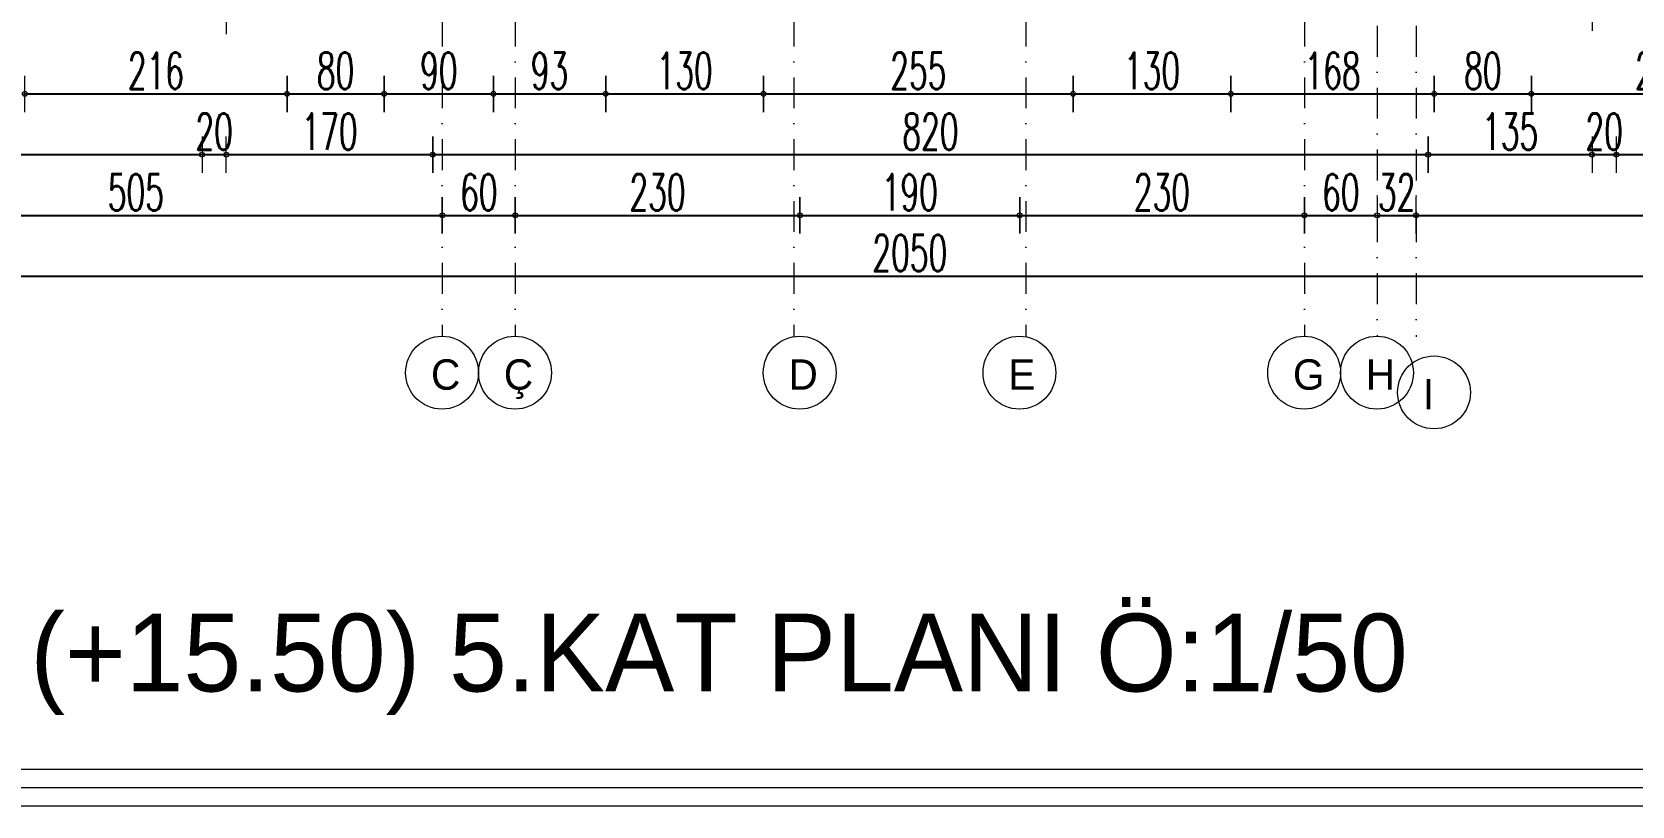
# Model space of a CAD drawing. Header units: millimetres. Extents: x -16104 to 67872, y -88009 to 12107.
# Drawn here: x 25704 to 27022, y -8330 to -7693 of the extents above; entities that cross this region are included whole.
import ezdxf

# ---------------------------------------------------------------- set-up
doc = ezdxf.new("R2010")
doc.units = ezdxf.units.MM
doc.linetypes.add('ACAD_ISO07W100', pattern=[3, 0, -3])
doc.linetypes.add('DASHDOTX2', pattern=[50.8, 25.4, -12.7, 0, -12.7])
doc.layers.get('0').update_dxf_attribs({"color": 241})
for name, color, linetype, lineweight in [('AKS', 1, 'ACAD_ISO07W100', 5), ('akslar', 144, 'Continuous', 20), ('c05', 32, 'Continuous', 13), ('OLCU', 54, 'Continuous', 13), ('YAZI', 22, 'Continuous', 18)]:
    doc.layers.add(name, color=color, linetype=linetype, lineweight=lineweight)
doc.styles.add('DIM', font='Txttw.shx', dxfattribs={"width": 0.6})
doc.styles.add('ÖLÇÜ-50', font='comic.ttf', dxfattribs={"height": 12.5})
doc.dimstyles.new('50', dxfattribs={"dimscale": 0, "dimtxt": 30, "dimasz": 1, "dimexe": 0, "dimexo": 2, "dimgap": 4, "dimtad": 1, "dimdec": 0, "dimzin": 0, "dimdsep": 46, "dimtxsty": 'DIM', "dimblk1": 'DOT', "dimblk2": 'DOT', "dimsah": 1, "dimcen": 1.5, "dimdle": 3, "dimse1": 1, "dimse2": 1, "dimclrd": 256, "dimclre": 9, "dimclrt": 256, "dimadec": 0, "dimazin": 0, "dimtfac": 0.24, "dimtdec": 0, "dimtix": 1, "dimtmove": 2, "dimatfit": 3, "dimldrblk": 'DOT', "dimfxl": 0, "dimtolj": 1, "dimtzin": 15, "dimarcsym": 0})

# ---------------------------------------------------------------- blocks, each defined once
blk = doc.blocks.new('DOT')
for p, q in [((0, 15), (0, -15)), ((-2, 0), (0, 0)), ((2, 0), (0, 0))]:
    blk.add_line(p, q)
blk.add_circle((0, 0), 2)
blk = doc.blocks.new('*D7375')
at = {"layer": 'Defpoints', "color": 0, "transparency": 16777216}
for p in [(25698.4, -7694.1), (25914.4, -7694.1), (25914.4, -7744.1)]:
    blk.add_point(p, dxfattribs=at)
at = {"layer": 'OLCU', "lineweight": -2, "transparency": 16777216}
blk.add_line((25699.4, -7744.1), (25913.4, -7744.1), dxfattribs=at)
at = {"layer": 'OLCU', "lineweight": -2, "transparency": 16777216, "rotation": 180}
blk.add_blockref('DOT', (25698.4, -7744.1), dxfattribs=at)
at = {"layer": 'OLCU', "lineweight": -2, "transparency": 16777216}
blk.add_blockref('DOT', (25914.4, -7744.1), dxfattribs=at)
at = {"layer": 'OLCU', "transparency": 16777216, "insert": (25806.4, -7725.1), "char_height": 30, "attachment_point": 5, "style": 'DIM'}
blk.add_mtext('\\A1;216', dxfattribs=at)
blk = doc.blocks.new('*D7376')
at = {"layer": 'Defpoints', "color": 0, "transparency": 16777216}
for p in [(25914.4, -7694.1), (25994.4, -7694.1), (25994.4, -7744.1)]:
    blk.add_point(p, dxfattribs=at)
at = {"layer": 'OLCU', "lineweight": -2, "transparency": 16777216}
blk.add_line((25915.4, -7744.1), (25993.4, -7744.1), dxfattribs=at)
at = {"layer": 'OLCU', "lineweight": -2, "transparency": 16777216, "rotation": 180}
blk.add_blockref('DOT', (25914.4, -7744.1), dxfattribs=at)
at = {"layer": 'OLCU', "lineweight": -2, "transparency": 16777216}
blk.add_blockref('DOT', (25994.4, -7744.1), dxfattribs=at)
at = {"layer": 'OLCU', "transparency": 16777216, "insert": (25954.4, -7725.1), "char_height": 30, "attachment_point": 5, "style": 'DIM'}
blk.add_mtext('\\A1;80', dxfattribs=at)
blk = doc.blocks.new('*D7377')
at = {"layer": 'Defpoints', "color": 0, "transparency": 16777216}
for p in [(26084.4, -7694.1), (26176.9, -7694.1), (26176.9, -7744.1)]:
    blk.add_point(p, dxfattribs=at)
at = {"layer": 'OLCU', "lineweight": -2, "transparency": 16777216}
blk.add_line((26085.4, -7744.1), (26175.9, -7744.1), dxfattribs=at)
at = {"layer": 'OLCU', "lineweight": -2, "transparency": 16777216, "rotation": 180}
blk.add_blockref('DOT', (26084.4, -7744.1), dxfattribs=at)
at = {"layer": 'OLCU', "lineweight": -2, "transparency": 16777216}
blk.add_blockref('DOT', (26176.9, -7744.1), dxfattribs=at)
at = {"layer": 'OLCU', "transparency": 16777216, "insert": (26130.6, -7725.1), "char_height": 30, "attachment_point": 5, "style": 'DIM'}
blk.add_mtext('\\A1;93', dxfattribs=at)
blk = doc.blocks.new('*D7378')
at = {"layer": 'Defpoints', "color": 0, "transparency": 16777216}
for p in [(26176.9, -7694.1), (26306.9, -7694.1), (26306.9, -7744.1)]:
    blk.add_point(p, dxfattribs=at)
at = {"layer": 'OLCU', "lineweight": -2, "transparency": 16777216}
blk.add_line((26177.9, -7744.1), (26305.9, -7744.1), dxfattribs=at)
at = {"layer": 'OLCU', "lineweight": -2, "transparency": 16777216, "rotation": 180}
blk.add_blockref('DOT', (26176.9, -7744.1), dxfattribs=at)
at = {"layer": 'OLCU', "lineweight": -2, "transparency": 16777216}
blk.add_blockref('DOT', (26306.9, -7744.1), dxfattribs=at)
at = {"layer": 'OLCU', "transparency": 16777216, "insert": (26241.9, -7725.1), "char_height": 30, "attachment_point": 5, "style": 'DIM'}
blk.add_mtext('\\A1;130', dxfattribs=at)
blk = doc.blocks.new('*D7379')
at = {"layer": 'Defpoints', "color": 0, "transparency": 16777216}
for p in [(26306.9, -7694.1), (26561.9, -7694.1), (26561.9, -7744.1)]:
    blk.add_point(p, dxfattribs=at)
at = {"layer": 'OLCU', "lineweight": -2, "transparency": 16777216}
blk.add_line((26307.9, -7744.1), (26560.9, -7744.1), dxfattribs=at)
at = {"layer": 'OLCU', "lineweight": -2, "transparency": 16777216, "rotation": 180}
blk.add_blockref('DOT', (26306.9, -7744.1), dxfattribs=at)
at = {"layer": 'OLCU', "lineweight": -2, "transparency": 16777216}
blk.add_blockref('DOT', (26561.9, -7744.1), dxfattribs=at)
at = {"layer": 'OLCU', "transparency": 16777216, "insert": (26434.4, -7725.1), "char_height": 30, "attachment_point": 5, "style": 'DIM'}
blk.add_mtext('\\A1;255', dxfattribs=at)
blk = doc.blocks.new('*D7380')
at = {"layer": 'Defpoints', "color": 0, "transparency": 16777216}
for p in [(26561.9, -7694.1), (26691.9, -7694.1), (26691.9, -7744.1)]:
    blk.add_point(p, dxfattribs=at)
at = {"layer": 'OLCU', "lineweight": -2, "transparency": 16777216}
blk.add_line((26562.9, -7744.1), (26690.9, -7744.1), dxfattribs=at)
at = {"layer": 'OLCU', "lineweight": -2, "transparency": 16777216, "rotation": 180}
blk.add_blockref('DOT', (26561.9, -7744.1), dxfattribs=at)
at = {"layer": 'OLCU', "lineweight": -2, "transparency": 16777216}
blk.add_blockref('DOT', (26691.9, -7744.1), dxfattribs=at)
at = {"layer": 'OLCU', "transparency": 16777216, "insert": (26626.9, -7725.1), "char_height": 30, "attachment_point": 5, "style": 'DIM'}
blk.add_mtext('\\A1;130', dxfattribs=at)
blk = doc.blocks.new('*D7381')
at = {"layer": 'Defpoints', "color": 0, "transparency": 16777216}
for p in [(26691.9, -7694.1), (26859.4, -7694.1), (26859.4, -7744.1)]:
    blk.add_point(p, dxfattribs=at)
at = {"layer": 'OLCU', "lineweight": -2, "transparency": 16777216}
blk.add_line((26692.9, -7744.1), (26858.4, -7744.1), dxfattribs=at)
at = {"layer": 'OLCU', "lineweight": -2, "transparency": 16777216, "rotation": 180}
blk.add_blockref('DOT', (26691.9, -7744.1), dxfattribs=at)
at = {"layer": 'OLCU', "lineweight": -2, "transparency": 16777216}
blk.add_blockref('DOT', (26859.4, -7744.1), dxfattribs=at)
at = {"layer": 'OLCU', "transparency": 16777216, "insert": (26775.6, -7725.1), "char_height": 30, "attachment_point": 5, "style": 'DIM'}
blk.add_mtext('\\A1;168', dxfattribs=at)
blk = doc.blocks.new('*D7382')
at = {"layer": 'Defpoints', "color": 0, "transparency": 16777216}
for p in [(26859.4, -7694.1), (26939.4, -7694.1), (26939.4, -7744.1)]:
    blk.add_point(p, dxfattribs=at)
at = {"layer": 'OLCU', "lineweight": -2, "transparency": 16777216}
blk.add_line((26860.4, -7744.1), (26938.4, -7744.1), dxfattribs=at)
at = {"layer": 'OLCU', "lineweight": -2, "transparency": 16777216, "rotation": 180}
blk.add_blockref('DOT', (26859.4, -7744.1), dxfattribs=at)
at = {"layer": 'OLCU', "lineweight": -2, "transparency": 16777216}
blk.add_blockref('DOT', (26939.4, -7744.1), dxfattribs=at)
at = {"layer": 'OLCU', "transparency": 16777216, "insert": (26899.4, -7725.1), "char_height": 30, "attachment_point": 5, "style": 'DIM'}
blk.add_mtext('\\A1;80', dxfattribs=at)
blk = doc.blocks.new('*D7383')
at = {"layer": 'Defpoints', "color": 0, "transparency": 16777216}
for p in [(26939.4, -7694.1), (27156.4, -7694.1), (27156.4, -7744.1)]:
    blk.add_point(p, dxfattribs=at)
at = {"layer": 'OLCU', "lineweight": -2, "transparency": 16777216}
blk.add_line((26940.4, -7744.1), (27155.4, -7744.1), dxfattribs=at)
at = {"layer": 'OLCU', "lineweight": -2, "transparency": 16777216, "rotation": 180}
blk.add_blockref('DOT', (26939.4, -7744.1), dxfattribs=at)
at = {"layer": 'OLCU', "lineweight": -2, "transparency": 16777216}
blk.add_blockref('DOT', (27156.4, -7744.1), dxfattribs=at)
at = {"layer": 'OLCU', "transparency": 16777216, "insert": (27047.9, -7725.1), "char_height": 30, "attachment_point": 5, "style": 'DIM'}
blk.add_mtext('\\A1;217', dxfattribs=at)
blk = doc.blocks.new('*D7386')
at = {"layer": 'Defpoints', "color": 0, "transparency": 16777216}
for p in [(25402.4, -7759.1), (25844.4, -7759.1), (25844.4, -7794.1)]:
    blk.add_point(p, dxfattribs=at)
at = {"layer": 'OLCU', "lineweight": -2, "transparency": 16777216}
blk.add_line((25403.4, -7794.1), (25843.4, -7794.1), dxfattribs=at)
at = {"layer": 'OLCU', "lineweight": -2, "transparency": 16777216, "rotation": 180}
blk.add_blockref('DOT', (25402.4, -7794.1), dxfattribs=at)
at = {"layer": 'OLCU', "lineweight": -2, "transparency": 16777216}
blk.add_blockref('DOT', (25844.4, -7794.1), dxfattribs=at)
at = {"layer": 'OLCU', "transparency": 16777216, "insert": (25623.4, -7775.1), "char_height": 30, "attachment_point": 5, "style": 'DIM'}
blk.add_mtext('\\A1;442', dxfattribs=at)
blk = doc.blocks.new('*D7387')
at = {"layer": 'Defpoints', "color": 0, "transparency": 16777216}
for p in [(26034.4, -7759.1), (26854.4, -7759.1), (26854.4, -7794.1)]:
    blk.add_point(p, dxfattribs=at)
at = {"layer": 'OLCU', "lineweight": -2, "transparency": 16777216}
blk.add_line((26035.4, -7794.1), (26853.4, -7794.1), dxfattribs=at)
at = {"layer": 'OLCU', "lineweight": -2, "transparency": 16777216, "rotation": 180}
blk.add_blockref('DOT', (26034.4, -7794.1), dxfattribs=at)
at = {"layer": 'OLCU', "lineweight": -2, "transparency": 16777216}
blk.add_blockref('DOT', (26854.4, -7794.1), dxfattribs=at)
at = {"layer": 'OLCU', "transparency": 16777216, "insert": (26444.4, -7775.1), "char_height": 30, "attachment_point": 5, "style": 'DIM'}
blk.add_mtext('\\A1;820', dxfattribs=at)
blk = doc.blocks.new('*D7388')
at = {"layer": 'Defpoints', "color": 0, "transparency": 16777216}
for p in [(26854.4, -7759.1), (26989.4, -7759.1), (26989.4, -7794.1)]:
    blk.add_point(p, dxfattribs=at)
at = {"layer": 'OLCU', "lineweight": -2, "transparency": 16777216}
blk.add_line((26855.4, -7794.1), (26988.4, -7794.1), dxfattribs=at)
at = {"layer": 'OLCU', "lineweight": -2, "transparency": 16777216, "rotation": 180}
blk.add_blockref('DOT', (26854.4, -7794.1), dxfattribs=at)
at = {"layer": 'OLCU', "lineweight": -2, "transparency": 16777216}
blk.add_blockref('DOT', (26989.4, -7794.1), dxfattribs=at)
at = {"layer": 'OLCU', "transparency": 16777216, "insert": (26921.9, -7775.1), "char_height": 30, "attachment_point": 5, "style": 'DIM'}
blk.add_mtext('\\A1;135', dxfattribs=at)
blk = doc.blocks.new('*D7390')
at = {"layer": 'Defpoints', "color": 0, "transparency": 16777216}
for p in [(26102.4, -7844.1), (26336.9, -7844.1), (26336.9, -7844.1)]:
    blk.add_point(p, dxfattribs=at)
at = {"layer": 'OLCU', "lineweight": -2, "transparency": 16777216}
blk.add_line((26103.4, -7844.1), (26335.9, -7844.1), dxfattribs=at)
at = {"layer": 'OLCU', "lineweight": -2, "transparency": 16777216, "rotation": 180}
blk.add_blockref('DOT', (26102.4, -7844.1), dxfattribs=at)
at = {"layer": 'OLCU', "lineweight": -2, "transparency": 16777216}
blk.add_blockref('DOT', (26336.9, -7844.1), dxfattribs=at)
at = {"layer": 'OLCU', "transparency": 16777216, "insert": (26219.6, -7825.1), "char_height": 30, "attachment_point": 5, "style": 'DIM'}
blk.add_mtext('\\A1;230', dxfattribs=at)
blk = doc.blocks.new('*D7393')
at = {"layer": 'Defpoints', "color": 0, "transparency": 16777216}
for p in [(25402.4, -7859.1), (27452.4, -7859.1), (27452.4, -7894.1)]:
    blk.add_point(p, dxfattribs=at)
at = {"layer": 'OLCU', "lineweight": -2, "transparency": 16777216}
blk.add_line((25403.4, -7894.1), (27451.4, -7894.1), dxfattribs=at)
at = {"layer": 'OLCU', "lineweight": -2, "transparency": 16777216, "rotation": 180}
blk.add_blockref('DOT', (25402.4, -7894.1), dxfattribs=at)
at = {"layer": 'OLCU', "lineweight": -2, "transparency": 16777216}
blk.add_blockref('DOT', (27452.4, -7894.1), dxfattribs=at)
at = {"layer": 'OLCU', "transparency": 16777216, "insert": (26427.4, -7875.1), "char_height": 30, "attachment_point": 5, "style": 'DIM'}
blk.add_mtext('\\A1;2050', dxfattribs=at)
blk = doc.blocks.new('*D7449')
at = {"layer": 'Defpoints', "color": 0, "transparency": 16777216}
for p in [(25864.4, -7794.1), (26034.4, -7794.1), (26034.4, -7794.1)]:
    blk.add_point(p, dxfattribs=at)
at = {"layer": 'OLCU', "lineweight": -2, "transparency": 16777216}
blk.add_line((25865.4, -7794.1), (26033.4, -7794.1), dxfattribs=at)
at = {"layer": 'OLCU', "lineweight": -2, "transparency": 16777216, "rotation": 180}
blk.add_blockref('DOT', (25864.4, -7794.1), dxfattribs=at)
at = {"layer": 'OLCU', "lineweight": -2, "transparency": 16777216}
blk.add_blockref('DOT', (26034.4, -7794.1), dxfattribs=at)
at = {"layer": 'OLCU', "transparency": 16777216, "insert": (25949.4, -7775.1), "char_height": 30, "attachment_point": 5, "style": 'DIM'}
blk.add_mtext('\\A1;170', dxfattribs=at)
blk = doc.blocks.new('*D7452')
at = {"layer": 'Defpoints', "color": 0, "transparency": 16777216}
for p in [(27009.4, -7794.1), (27452.4, -7794.1), (27452.4, -7794.1)]:
    blk.add_point(p, dxfattribs=at)
at = {"layer": 'OLCU', "lineweight": -2, "transparency": 16777216}
blk.add_line((27010.4, -7794.1), (27451.4, -7794.1), dxfattribs=at)
at = {"layer": 'OLCU', "lineweight": -2, "transparency": 16777216, "rotation": 180}
blk.add_blockref('DOT', (27009.4, -7794.1), dxfattribs=at)
at = {"layer": 'OLCU', "lineweight": -2, "transparency": 16777216}
blk.add_blockref('DOT', (27452.4, -7794.1), dxfattribs=at)
at = {"layer": 'OLCU', "transparency": 16777216, "insert": (27230.9, -7775.1), "char_height": 30, "attachment_point": 5, "style": 'DIM'}
blk.add_mtext('\\A1;443', dxfattribs=at)
blk = doc.blocks.new('*D7478')
at = {"layer": 'Defpoints', "color": 0, "transparency": 16777216}
for p in [(25844.4, -7744.1), (25864.4, -7744.1), (25864.4, -7794.1)]:
    blk.add_point(p, dxfattribs=at)
at = {"layer": 'OLCU', "lineweight": -2, "transparency": 16777216}
for p, q in [((25843.4, -7794.1), (25842.4, -7794.1)), ((25844.4, -7794.1), (25864.4, -7794.1)), ((25865.4, -7794.1), (25866.4, -7794.1))]:
    blk.add_line(p, q, dxfattribs=at)
blk.add_blockref('DOT', (25844.4, -7794.1), dxfattribs=at)
at = {"layer": 'OLCU', "lineweight": -2, "transparency": 16777216, "rotation": 180}
blk.add_blockref('DOT', (25864.4, -7794.1), dxfattribs=at)
at = {"layer": 'OLCU', "transparency": 16777216, "insert": (25854.4, -7775.1), "char_height": 30, "attachment_point": 5, "style": 'DIM'}
blk.add_mtext('\\A1;20', dxfattribs=at)
blk = doc.blocks.new('*D7479')
at = {"layer": 'Defpoints', "color": 0, "transparency": 16777216}
for p in [(26989.4, -7794.1), (27009.4, -7794.1), (27009.4, -7794.1)]:
    blk.add_point(p, dxfattribs=at)
at = {"layer": 'OLCU', "lineweight": -2, "transparency": 16777216}
for p, q in [((26988.4, -7794.1), (26987.4, -7794.1)), ((26989.4, -7794.1), (27009.4, -7794.1)), ((27010.4, -7794.1), (27011.4, -7794.1))]:
    blk.add_line(p, q, dxfattribs=at)
blk.add_blockref('DOT', (26989.4, -7794.1), dxfattribs=at)
at = {"layer": 'OLCU', "lineweight": -2, "transparency": 16777216, "rotation": 180}
blk.add_blockref('DOT', (27009.4, -7794.1), dxfattribs=at)
at = {"layer": 'OLCU', "transparency": 16777216, "insert": (26999.4, -7775.1), "char_height": 30, "attachment_point": 5, "style": 'DIM'}
blk.add_mtext('\\A1;20', dxfattribs=at)
blk = doc.blocks.new('*D7491')
at = {"layer": 'Defpoints', "color": 0, "transparency": 16777216}
for p in [(25537.4, -7844.1), (26042.3, -7844.1), (26042.3, -7844.1)]:
    blk.add_point(p, dxfattribs=at)
at = {"layer": 'OLCU', "lineweight": -2, "transparency": 16777216}
blk.add_line((25538.4, -7844.1), (26041.3, -7844.1), dxfattribs=at)
at = {"layer": 'OLCU', "lineweight": -2, "transparency": 16777216, "rotation": 180}
blk.add_blockref('DOT', (25537.4, -7844.1), dxfattribs=at)
at = {"layer": 'OLCU', "lineweight": -2, "transparency": 16777216}
blk.add_blockref('DOT', (26042.3, -7844.1), dxfattribs=at)
at = {"layer": 'OLCU', "transparency": 16777216, "insert": (25789.9, -7825.1), "char_height": 30, "attachment_point": 5, "style": 'DIM'}
blk.add_mtext('\\A1;505', dxfattribs=at)
blk = doc.blocks.new('*D7492')
at = {"layer": 'Defpoints', "color": 0, "transparency": 16777216}
for p in [(26042.3, -7844.1), (26102.4, -7844.1), (26102.4, -7844.1)]:
    blk.add_point(p, dxfattribs=at)
at = {"layer": 'OLCU', "lineweight": -2, "transparency": 16777216}
blk.add_line((26043.3, -7844.1), (26101.4, -7844.1), dxfattribs=at)
at = {"layer": 'OLCU', "lineweight": -2, "transparency": 16777216, "rotation": 180}
blk.add_blockref('DOT', (26042.3, -7844.1), dxfattribs=at)
at = {"layer": 'OLCU', "lineweight": -2, "transparency": 16777216}
blk.add_blockref('DOT', (26102.4, -7844.1), dxfattribs=at)
at = {"layer": 'OLCU', "transparency": 16777216, "insert": (26072.4, -7825.1), "char_height": 30, "attachment_point": 5, "style": 'DIM'}
blk.add_mtext('\\A1;60', dxfattribs=at)
blk = doc.blocks.new('*D7493')
at = {"layer": 'Defpoints', "color": 0, "transparency": 16777216}
for p in [(26336.9, -7844.1), (26517.9, -7844.1), (26517.9, -7844.1)]:
    blk.add_point(p, dxfattribs=at)
at = {"layer": 'OLCU', "lineweight": -2, "transparency": 16777216}
blk.add_line((26337.9, -7844.1), (26516.9, -7844.1), dxfattribs=at)
at = {"layer": 'OLCU', "lineweight": -2, "transparency": 16777216, "rotation": 180}
blk.add_blockref('DOT', (26336.9, -7844.1), dxfattribs=at)
at = {"layer": 'OLCU', "lineweight": -2, "transparency": 16777216}
blk.add_blockref('DOT', (26517.9, -7844.1), dxfattribs=at)
at = {"layer": 'OLCU', "transparency": 16777216, "insert": (26427.4, -7825.1), "char_height": 30, "attachment_point": 5, "style": 'DIM'}
blk.add_mtext('\\A1;190', dxfattribs=at)
blk = doc.blocks.new('*D7494')
at = {"layer": 'Defpoints', "color": 0, "transparency": 16777216}
for p in [(26517.9, -7844.1), (26752.4, -7844.1), (26752.4, -7844.1)]:
    blk.add_point(p, dxfattribs=at)
at = {"layer": 'OLCU', "lineweight": -2, "transparency": 16777216}
blk.add_line((26518.9, -7844.1), (26751.4, -7844.1), dxfattribs=at)
at = {"layer": 'OLCU', "lineweight": -2, "transparency": 16777216, "rotation": 180}
blk.add_blockref('DOT', (26517.9, -7844.1), dxfattribs=at)
at = {"layer": 'OLCU', "lineweight": -2, "transparency": 16777216}
blk.add_blockref('DOT', (26752.4, -7844.1), dxfattribs=at)
at = {"layer": 'OLCU', "transparency": 16777216, "insert": (26635.1, -7825.1), "char_height": 30, "attachment_point": 5, "style": 'DIM'}
blk.add_mtext('\\A1;230', dxfattribs=at)
blk = doc.blocks.new('*D7495')
at = {"layer": 'Defpoints', "color": 0, "transparency": 16777216}
for p in [(26752.4, -7844.1), (26812.4, -7844.1), (26812.4, -7844.1)]:
    blk.add_point(p, dxfattribs=at)
at = {"layer": 'OLCU', "lineweight": -2, "transparency": 16777216}
blk.add_line((26753.4, -7844.1), (26811.4, -7844.1), dxfattribs=at)
at = {"layer": 'OLCU', "lineweight": -2, "transparency": 16777216, "rotation": 180}
blk.add_blockref('DOT', (26752.4, -7844.1), dxfattribs=at)
at = {"layer": 'OLCU', "lineweight": -2, "transparency": 16777216}
blk.add_blockref('DOT', (26812.4, -7844.1), dxfattribs=at)
at = {"layer": 'OLCU', "transparency": 16777216, "insert": (26782.4, -7825.1), "char_height": 30, "attachment_point": 5, "style": 'DIM'}
blk.add_mtext('\\A1;60', dxfattribs=at)
blk = doc.blocks.new('*D7496')
at = {"layer": 'Defpoints', "color": 0, "transparency": 16777216}
for p in [(26812.4, -7844.1), (26844.4, -7844.1), (26844.4, -7844.1)]:
    blk.add_point(p, dxfattribs=at)
at = {"layer": 'OLCU', "lineweight": -2, "transparency": 16777216}
for p, q in [((26811.4, -7844.1), (26810.4, -7844.1)), ((26812.4, -7844.1), (26844.4, -7844.1)), ((26845.4, -7844.1), (26846.4, -7844.1))]:
    blk.add_line(p, q, dxfattribs=at)
blk.add_blockref('DOT', (26812.4, -7844.1), dxfattribs=at)
at = {"layer": 'OLCU', "lineweight": -2, "transparency": 16777216, "rotation": 180}
blk.add_blockref('DOT', (26844.4, -7844.1), dxfattribs=at)
at = {"layer": 'OLCU', "transparency": 16777216, "insert": (26828.4, -7825.1), "char_height": 30, "attachment_point": 5, "style": 'DIM'}
blk.add_mtext('\\A1;32', dxfattribs=at)
blk = doc.blocks.new('*D7497')
at = {"layer": 'Defpoints', "color": 0, "transparency": 16777216}
for p in [(26844.4, -7844.1), (27282.4, -7844.1), (27282.4, -7844.1)]:
    blk.add_point(p, dxfattribs=at)
at = {"layer": 'OLCU', "lineweight": -2, "transparency": 16777216}
blk.add_line((26845.4, -7844.1), (27281.4, -7844.1), dxfattribs=at)
at = {"layer": 'OLCU', "lineweight": -2, "transparency": 16777216, "rotation": 180}
blk.add_blockref('DOT', (26844.4, -7844.1), dxfattribs=at)
at = {"layer": 'OLCU', "lineweight": -2, "transparency": 16777216}
blk.add_blockref('DOT', (27282.4, -7844.1), dxfattribs=at)
at = {"layer": 'OLCU', "transparency": 16777216, "insert": (27063.4, -7825.1), "char_height": 30, "attachment_point": 5, "style": 'DIM'}
blk.add_mtext('\\A1;438', dxfattribs=at)
blk = doc.blocks.new('*D7515')
at = {"layer": 'Defpoints', "color": 0, "transparency": 16777216}
for p in [(25994.4, -7744.1), (26084.4, -7744.1), (26084.4, -7744.1)]:
    blk.add_point(p, dxfattribs=at)
at = {"layer": 'OLCU', "lineweight": -2, "transparency": 16777216}
blk.add_line((25995.4, -7744.1), (26083.4, -7744.1), dxfattribs=at)
at = {"layer": 'OLCU', "lineweight": -2, "transparency": 16777216, "rotation": 180}
blk.add_blockref('DOT', (25994.4, -7744.1), dxfattribs=at)
at = {"layer": 'OLCU', "lineweight": -2, "transparency": 16777216}
blk.add_blockref('DOT', (26084.4, -7744.1), dxfattribs=at)
at = {"layer": 'OLCU', "transparency": 16777216, "insert": (26039.4, -7725.1), "char_height": 30, "attachment_point": 5, "style": 'DIM'}
blk.add_mtext('\\A1;90', dxfattribs=at)
blk = doc.blocks.new('*D7518')
at = {"layer": 'Defpoints', "color": 0, "transparency": 16777216}
for p in [(25864.4, -7680), (26989.4, -7677.3), (26989.4, -7677.3)]:
    blk.add_point(p, dxfattribs=at)
at = {"layer": 'OLCU', "lineweight": -2, "transparency": 16777216}
blk.add_line((25865.4, -7680), (26988.4, -7677.3), dxfattribs=at)
for p, rotation in [((25864.4, -7680), 180.1399202823359), ((26989.4, -7677.3), 0.1399202823359238)]:
    blk.add_blockref('DOT', p, dxfattribs=dict(at, rotation=rotation))
at = {"layer": 'OLCU', "transparency": 16777216, "insert": (26426.8, -7659.6), "char_height": 30, "attachment_point": 5, "rotation": 0.1399, "style": 'DIM'}
blk.add_mtext('\\A1;1125', dxfattribs=at)
blk = doc.blocks.new('*D7253')
at = {"layer": 'Defpoints', "color": 0, "transparency": 16777216}
for p in [(25232.4, -7672.6), (25232.4, -7672.6), (25864.4, -7680)]:
    blk.add_point(p, dxfattribs=at)
at = {"layer": 'OLCU', "lineweight": -2, "transparency": 16777216}
blk.add_line((25863.4, -7680), (25233.4, -7672.6), dxfattribs=at)
for p, rotation in [((25232.4, -7672.6), 179.3311844585351), ((25864.4, -7680), 359.3311844585351)]:
    blk.add_blockref('DOT', p, dxfattribs=dict(at, rotation=rotation))
at = {"layer": 'OLCU', "transparency": 16777216, "insert": (25548.6, -7657.3), "char_height": 30, "attachment_point": 5, "rotation": 359.3312, "style": 'DIM'}
blk.add_mtext('\\A1;632', dxfattribs=at)

msp = doc.modelspace()

# ---------------------------------------------------------------- linework, layer by layer
at = {"layer": 'AKS', "linetype": 'ByBlock'}
for centre in [(26042.1, -7973.6), (26102.2, -7973.6), (26336.7, -7973.6), (26517.7, -7973.6), (26752.2, -7973.6), (26812.2, -7973.6), (26859.2, -7989.8)]:
    msp.add_circle(centre, 30, dxfattribs=at)
at = {"layer": 'akslar', "linetype": 'DASHDOTX2'}
for p, q in [((26042.3, -5134.6), (26042.3, -7944.1)), ((26102.4, -5134.6), (26102.4, -7944.1)), ((26331.9, -5134.6), (26331.9, -7944.1)), ((26522.9, -5134.6), (26522.9, -7944.1)), ((26752.4, -5134.6), (26752.4, -7944.1)), ((26812.4, -5143.1), (26812.4, -7944.1)), ((26844.4, -5143.1), (26844.4, -7944.1))]:
    msp.add_line(p, q, dxfattribs=at)
at = {"layer": 'c05'}
for points in [[(28242.9, -8120), (28242.9, -8330.3), (24712.7, -8330.3), (24712.7, -4952.5), (28242.9, -4952.5), (28242.9, -6808.6)], [(28227.9, -8120), (28227.9, -8315.3), (24727.7, -8315.3), (24727.7, -4967.5), (28227.9, -4967.5), (28227.9, -6808.6)], [(28212.9, -8120), (28212.9, -8300.3), (24742.7, -8300.3), (24742.7, -4982.5), (28212.9, -4982.5), (28212.9, -6808.6)]]:
    msp.add_lwpolyline(points, dxfattribs=at)

# ---------------------------------------------------------------- texts
at = {"layer": 'AKS', "char_height": 25, "width": 35.659, "attachment_point": 1}
for s, insert in [('C', (26033, -7962.6)), ('Ç', (26093, -7962.6)), ('D', (26327.5, -7962.6)), ('E', (26508.5, -7962.6)), ('G', (26743, -7962.6)), ('H', (26803, -7962.6)), ('I', (26850, -7978.8))]:
    msp.add_mtext(s, dxfattribs=dict(at, insert=insert))
at = {"layer": 'YAZI', "style": 'ÖLÇÜ-50'}
msp.add_text('(+15.50) 5.KAT PLANI Ö:1/50', height=64, dxfattribs=at).set_placement((25703, -8236))

# ---------------------------------------------------------------- dimensions: what is measured, and where the dimension line sits
at = {"layer": 'OLCU'}
for p1, p2, picture, middle in [((25864.4, -7680), (25232.4, -7672.6), '*D7253', (25548.6, -7657.3)), ((25864.4, -7680), (26989.4, -7677.3), '*D7518', (26426.8, -7659.6)), ((25994.4, -7744.1), (26084.4, -7744.1), '*D7515', (26039.4, -7725.1)), ((25537.4, -7844.1), (26042.3, -7844.1), '*D7491', (25789.9, -7825.1))]:
    dim = msp.add_aligned_dim(p1=p1, p2=p2, distance=0, dimstyle='50', override={"dimscale": 1}, dxfattribs=at)
    dim.commit()
    dim.dimension.update_dxf_attribs({"geometry": picture, "text_midpoint": middle})
for base, p1, p2, picture, middle in [((25914.4, -7744.1), (25698.4, -7694.1), (25914.4, -7694.1), '*D7375', (25806.4, -7725.1)), ((25994.4, -7744.1), (25914.4, -7694.1), (25994.4, -7694.1), '*D7376', (25954.4, -7725.1)), ((26176.8722398, -7744.0601116), (26084.3722398, -7694.0601116), (26176.8722398, -7694.0601116), '*D7377', (26130.6222398, -7725.0601116)), ((26306.9, -7744.1), (26176.9, -7694.1), (26306.9, -7694.1), '*D7378', (26241.9, -7725.1)), ((26561.9, -7744.1), (26306.9, -7694.1), (26561.9, -7694.1), '*D7379', (26434.4, -7725.1)), ((26691.9, -7744.1), (26561.9, -7694.1), (26691.9, -7694.1), '*D7380', (26626.9, -7725.1)), ((26859.3722398, -7744.0601116), (26691.8722398, -7694.0601116), (26859.3722398, -7694.0601116), '*D7381', (26775.6222398, -7725.0601116)), ((26939.4, -7744.1), (26859.4, -7694.1), (26939.4, -7694.1), '*D7382', (26899.4, -7725.1)), ((27156.4, -7744.1), (26939.4, -7694.1), (27156.4, -7694.1), '*D7383', (27047.9, -7725.1)), ((25864.4, -7794.1), (25844.4, -7744.1), (25864.4, -7744.1), '*D7478', (25854.4, -7775.1)), ((25844.4, -7794.1), (25402.4, -7759.1), (25844.4, -7759.1), '*D7386', (25623.4, -7775.1)), ((26034.4, -7794.1), (25864.4, -7794.1), (26034.4, -7794.1), '*D7449', (25949.4, -7775.1)), ((26854.4, -7794.1), (26034.4, -7759.1), (26854.4, -7759.1), '*D7387', (26444.4, -7775.1)), ((26989.4, -7794.1), (26854.4, -7759.1), (26989.4, -7759.1), '*D7388', (26921.9, -7775.1)), ((27009.4, -7794.1), (26989.4, -7794.1), (27009.4, -7794.1), '*D7479', (26999.4, -7775.1)), ((27452.4, -7794.1), (27009.4, -7794.1), (27452.4, -7794.1), '*D7452', (27230.9, -7775.1)), ((26102.4, -7844.1), (26042.3, -7844.1), (26102.4, -7844.1), '*D7492', (26072.4, -7825.1)), ((26812.4, -7844.1), (26752.4, -7844.1), (26812.4, -7844.1), '*D7495', (26782.4, -7825.1)), ((26844.4, -7844.1), (26812.4, -7844.1), (26844.4, -7844.1), '*D7496', (26828.4, -7825.1)), ((27282.4, -7844.1), (26844.4, -7844.1), (27282.4, -7844.1), '*D7497', (27063.4, -7825.1)), ((27452.4, -7894.1), (25402.4, -7859.1), (27452.4, -7859.1), '*D7393', (26427.4, -7875.1))]:
    dim = msp.add_linear_dim(base=base, p1=p1, p2=p2, dimstyle='50', override={"dimscale": 1}, dxfattribs=at)
    dim.commit()
    dim.dimension.update_dxf_attribs({"geometry": picture, "text_midpoint": middle})
for base, p1, p2, text, picture, middle in [((26336.9, -7844.1), (26102.4, -7844.1), (26336.9, -7844.1), '230', '*D7390', (26219.6, -7825.1)), ((26517.9, -7844.1), (26336.9, -7844.1), (26517.9, -7844.1), '190', '*D7493', (26427.4, -7825.1)), ((26752.4, -7844.1), (26517.9, -7844.1), (26752.4, -7844.1), '230', '*D7494', (26635.1, -7825.1))]:
    dim = msp.add_linear_dim(base=base, p1=p1, p2=p2, text=text, dimstyle='50', override={"dimscale": 1}, dxfattribs=at)
    dim.commit()
    dim.dimension.update_dxf_attribs({"geometry": picture, "text_midpoint": middle})

doc.saveas('drawing.dxf')
